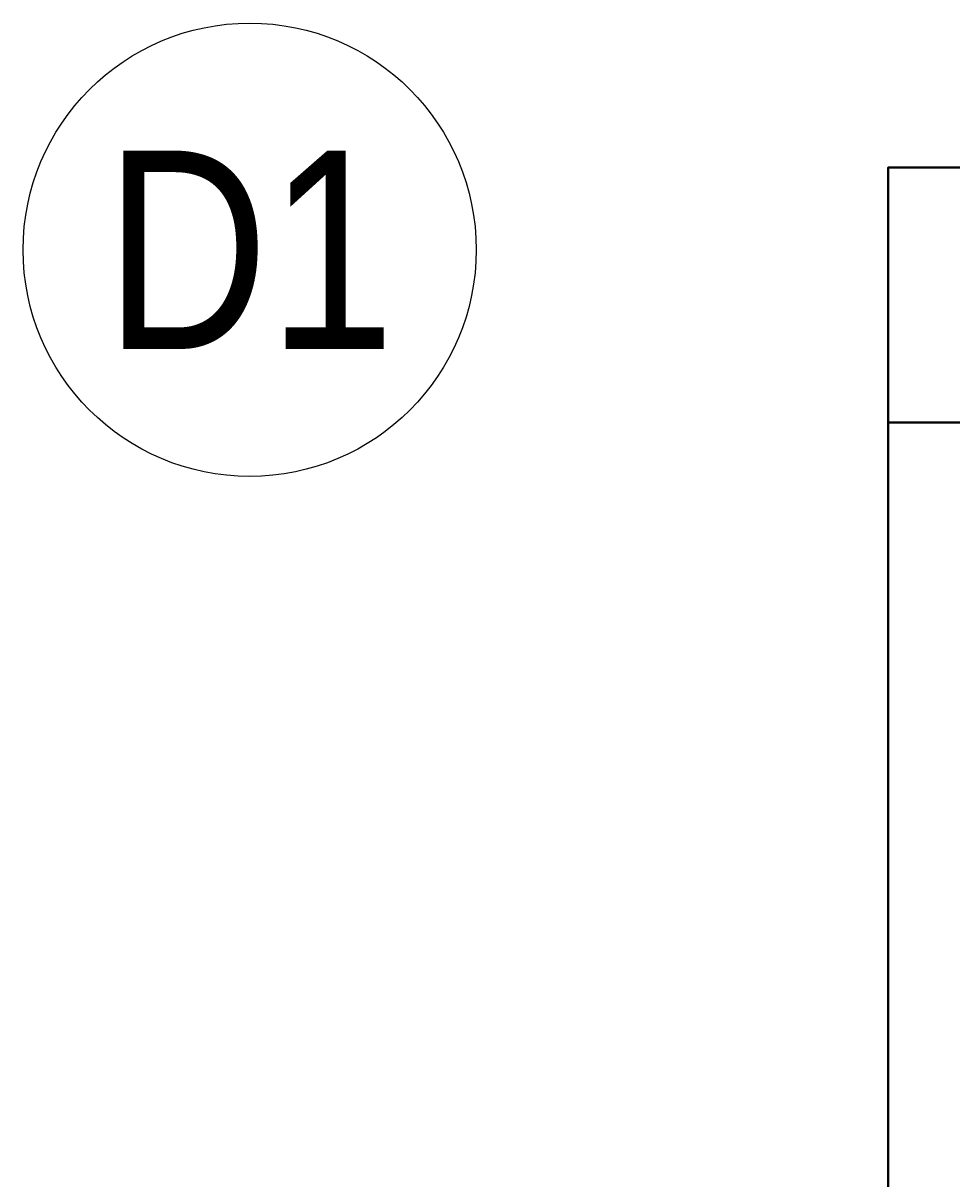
# Model space of a CAD drawing. Header units: millimetres. Extents: x 56222 to 154870, y -176352 to -121287.
# Drawn here: x 148378.64 to 148411.44, y -175159.07 to -175118.27 of the extents above; entities that cross this region are included whole.
import ezdxf

# ---------------------------------------------------------------- set-up
doc = ezdxf.new("R2010")
doc.units = ezdxf.units.MM
doc.header["$MEASUREMENT"] = 0
for name, color, linetype, lineweight in [('COLUMN', 1, 'Continuous', 30), ('GROUND FLOOR', 7, 'Continuous', 9), ('GROUND FLOOR  ( DIM )', 7, 'Continuous', 9), ('GROUND FLOOR  ( PLINE )', 251, 'Continuous', 30)]:
    doc.layers.add(name, color=color, linetype=linetype, lineweight=lineweight)
doc.styles.add('Cn_BT_7', font='swissc.ttf', dxfattribs={"height": 7})

msp = doc.modelspace()

# ---------------------------------------------------------------- linework, layer by layer
at = {"layer": 'COLUMN'}
msp.add_lwpolyline([(148424.1875, -175123.3723), (148424.1875, -175132.3723), (148409.1875, -175132.3723), (148409.1875, -175123.3723)], close=True, dxfattribs=at)
at = {"layer": 'GROUND FLOOR'}
for p, q in [((148409.1875, -175123.3723), (148409.1875, -175277.8723)), ((148437.6875, -175123.3723), (148409.1875, -175123.3723))]:
    msp.add_line(p, q, dxfattribs=at)
at = {"layer": 'GROUND FLOOR  ( DIM )', "color": 5}
msp.add_circle((148386.644, -175126.2726), 8, dxfattribs=at)
at = {"layer": 'GROUND FLOOR  ( PLINE )'}
msp.add_lwpolyline([(148409.1875, -175123.3723), (148437.6875, -175123.3723), (148437.6875, -175127.8723), (148413.6875, -175127.8723), (148413.6875, -175277.8723), (148409.1875, -175277.8723)], close=True, dxfattribs=at)

# ---------------------------------------------------------------- texts
at = {"layer": 'GROUND FLOOR  ( DIM )', "color": 5, "insert": (148386.644, -175126.2726), "char_height": 7, "attachment_point": 5, "style": 'Cn_BT_7'}
msp.add_mtext('D1', dxfattribs=at)

doc.saveas('drawing.dxf')
